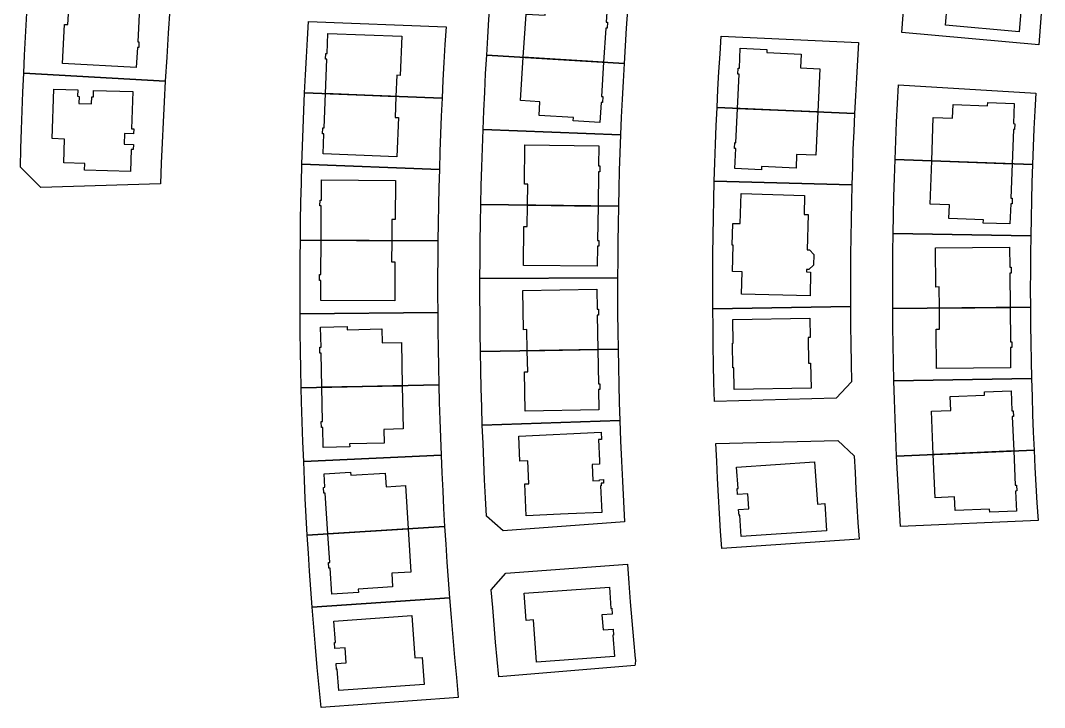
# Model space of a CAD drawing. Extents: x 406321 to 406819, y 2905301 to 2905634.
# Drawn here: x 406351.3 to 406544.9, y 2905301.5 to 2905431.4 of the extents above; entities that cross this region are included whole.
import ezdxf

# ---------------------------------------------------------------- set-up
doc = ezdxf.new("R2010")
doc.units = 0
doc.header["$LTSCALE"] = 10
doc.header["$MEASUREMENT"] = 0
for name, color, linetype in [('1A-350-C-1', 7, 'Continuous'), ('1A-350-C-2', 7, 'Continuous'), ('1A-350-T-1', 7, 'Continuous'), ('1A-350-T-2', 7, 'Continuous'), ('1A-450-C-4', 7, 'Continuous'), ('1A-450-T-1', 7, 'Continuous'), ('1A-450-T-4', 7, 'Continuous'), ('1A-500-C-1', 7, 'Continuous'), ('1A-500-C-3', 7, 'Continuous'), ('1A-600-T-1', 7, 'Continuous'), ('lots_with_num', 7, 'Continuous')]:
    doc.layers.add(name, color=color, linetype=linetype)

msp = doc.modelspace()

# ---------------------------------------------------------------- linework, layer by layer
at = {"layer": '1A-350-C-1'}
for points in [[(406413.76, 2905345.38, 0), (406420.27, 2905345.8, 0), (406420.43, 2905343.2, 0), (406424.08, 2905343.44, 0), (406424.6, 2905335.26, 0), (406409.43, 2905334.29, 0), (406408.94, 2905342.01, 0), (406408.69, 2905342, 0), (406408.62, 2905343.1, 0), (406408.87, 2905343.11, 0), (406408.7, 2905345.65, 0), (406413.73, 2905345.98, 0)], [(406425.13, 2905327.09, 0), (406421.49, 2905326.86, 0), (406421.65, 2905324.26, 0), (406415.15, 2905323.84, 0), (406415.19, 2905323.24, 0), (406410.17, 2905322.92, 0), (406409.85, 2905327.82, 0), (406409.6, 2905327.8, 0), (406409.53, 2905328.9, 0), (406409.78, 2905328.92, 0), (406409.43, 2905334.29, 0), (406424.6, 2905335.26, 0)]]:
    msp.add_polyline3d(points, close=True, dxfattribs=at)
at = {"layer": '1A-350-C-2'}
for points in [[(406541.02, 2905440.61, 0), (406540.46, 2905434.14, 0), (406540.71, 2905434.12, 0), (406540.62, 2905433.02, 0), (406540.37, 2905433.04, 0), (406540.04, 2905429.25, 0), (406526.12, 2905430.46, 0), (406526.76, 2905437.83, 0), (406527.38, 2905437.77, 0), (406527.73, 2905441.76, 0)], [(406423.37, 2905428.39, 0), (406423.08, 2905421, 0), (406422.45, 2905421.02, 0), (406422.29, 2905417.03, 0), (406408.96, 2905417.55, 0), (406409.21, 2905424.04, 0), (406408.96, 2905424.05, 0), (406409.01, 2905425.15, 0), (406409.26, 2905425.14, 0), (406409.41, 2905428.94, 0)], [(406422.29, 2905417.03, 0), (406422.14, 2905413.03, 0), (406422.76, 2905413, 0), (406422.47, 2905405.61, 0), (406408.51, 2905406.16, 0), (406408.66, 2905409.96, 0), (406408.41, 2905409.97, 0), (406408.45, 2905411.08, 0), (406408.7, 2905411.07, 0), (406408.96, 2905417.55, 0)], [(406422.19, 2905401.14, 0), (406422.14, 2905393.74, 0), (406421.52, 2905393.74, 0), (406421.49, 2905389.74, 0), (406408.14, 2905389.83, 0), (406408.18, 2905396.32, 0), (406407.93, 2905396.32, 0), (406407.94, 2905397.42, 0), (406408.19, 2905397.42, 0), (406408.21, 2905401.23, 0)], [(406421.49, 2905389.74, 0), (406421.47, 2905385.74, 0), (406422.09, 2905385.74, 0), (406422.05, 2905378.34, 0), (406408.07, 2905378.43, 0), (406408.1, 2905382.23, 0), (406407.85, 2905382.23, 0), (406407.85, 2905383.34, 0), (406408.1, 2905383.34, 0), (406408.14, 2905389.83, 0)], [(406538.27, 2905384.7, 0), (406538.52, 2905384.71, 0), (406538.53, 2905383.6, 0), (406538.28, 2905383.6, 0), (406538.34, 2905377.11, 0), (406524.99, 2905376.99, 0), (406524.95, 2905380.99, 0), (406524.33, 2905380.98, 0), (406524.26, 2905388.38, 0), (406538.23, 2905388.51, 0)], [(406460.31, 2905376.76, 0), (406460.56, 2905376.77, 0), (406460.58, 2905375.66, 0), (406460.33, 2905375.66, 0), (406460.45, 2905369.17, 0), (406447.11, 2905368.92, 0), (406447.03, 2905372.92, 0), (406446.4, 2905372.91, 0), (406446.27, 2905380.31, 0), (406460.24, 2905380.57, 0)], [(406538.4, 2905370.62, 0), (406538.65, 2905370.62, 0), (406538.66, 2905369.52, 0), (406538.41, 2905369.52, 0), (406538.44, 2905365.71, 0), (406524.47, 2905365.58, 0), (406524.4, 2905372.98, 0), (406525.03, 2905372.99, 0), (406524.99, 2905376.99, 0), (406538.34, 2905377.11, 0)], [(406460.57, 2905362.68, 0), (406460.82, 2905362.69, 0), (406460.84, 2905361.58, 0), (406460.59, 2905361.58, 0), (406460.66, 2905357.77, 0), (406446.69, 2905357.51, 0), (406446.55, 2905364.91, 0), (406447.18, 2905364.92, 0), (406447.11, 2905368.92, 0), (406460.45, 2905369.17, 0)]]:
    msp.add_polyline3d(points, close=True, dxfattribs=at)
at = {"layer": '1A-350-T-1'}
for points in [[(406462.24, 2905434.83, 0), (406462, 2905431.04, 0), (406462.25, 2905431.03, 0), (406462.18, 2905429.92, 0), (406461.93, 2905429.94, 0), (406461.53, 2905423.46, 0), (406446.36, 2905424.41, 0), (406446.87, 2905432.59, 0), (406450.51, 2905432.36, 0), (406450.68, 2905434.95, 0), (406457.18, 2905434.55, 0), (406457.22, 2905435.15, 0)], [(406492.39, 2905425.91, 0), (406492.36, 2905425.31, 0), (406498.87, 2905425.01, 0), (406498.75, 2905422.42, 0), (406502.4, 2905422.25, 0), (406502.03, 2905414.07, 0), (406486.84, 2905414.76, 0), (406487.14, 2905421.24, 0), (406486.89, 2905421.25, 0), (406486.94, 2905422.36, 0), (406487.19, 2905422.34, 0), (406487.36, 2905426.14, 0)], [(406461.53, 2905423.46, 0), (406461.12, 2905416.99, 0), (406461.37, 2905416.97, 0), (406461.3, 2905415.87, 0), (406461.05, 2905415.88, 0), (406460.82, 2905412.09, 0), (406455.79, 2905412.41, 0), (406455.83, 2905413.01, 0), (406449.33, 2905413.42, 0), (406449.49, 2905416.01, 0), (406445.85, 2905416.24, 0), (406446.36, 2905424.41, 0)], [(406539.14, 2905415.66, 0), (406539, 2905411.87, 0), (406539.25, 2905411.86, 0), (406539.21, 2905410.76, 0), (406538.96, 2905410.77, 0), (406538.73, 2905404.28, 0), (406523.54, 2905404.82, 0), (406523.83, 2905413.01, 0), (406527.48, 2905412.88, 0), (406527.57, 2905415.48, 0), (406534.08, 2905415.24, 0), (406534.11, 2905415.84, 0)], [(406502.03, 2905414.07, 0), (406501.66, 2905405.89, 0), (406498.01, 2905406.05, 0), (406497.89, 2905403.46, 0), (406491.39, 2905403.75, 0), (406491.36, 2905403.15, 0), (406486.33, 2905403.38, 0), (406486.5, 2905407.17, 0), (406486.25, 2905407.18, 0), (406486.3, 2905408.28, 0), (406486.55, 2905408.27, 0), (406486.84, 2905414.76, 0)], [(406538.73, 2905404.28, 0), (406538.5, 2905397.79, 0), (406538.75, 2905397.79, 0), (406538.71, 2905396.68, 0), (406538.46, 2905396.69, 0), (406538.33, 2905392.9, 0), (406533.29, 2905393.08, 0), (406533.32, 2905393.68, 0), (406526.8, 2905393.91, 0), (406526.9, 2905396.51, 0), (406523.25, 2905396.64, 0), (406523.54, 2905404.82, 0)], [(406413.1, 2905372.9, 0), (406419.61, 2905373.04, 0), (406419.66, 2905370.44, 0), (406423.31, 2905370.51, 0), (406423.48, 2905362.32, 0), (406408.29, 2905362.01, 0), (406408.15, 2905368.5, 0), (406407.9, 2905368.49, 0), (406407.88, 2905369.6, 0), (406408.13, 2905369.6, 0), (406408.05, 2905373.4, 0), (406413.08, 2905373.5, 0)], [(406423.65, 2905354.14, 0), (406420, 2905354.06, 0), (406420.06, 2905351.46, 0), (406413.54, 2905351.33, 0), (406413.56, 2905350.73, 0), (406408.52, 2905350.62, 0), (406408.44, 2905354.42, 0), (406408.19, 2905354.41, 0), (406408.17, 2905355.52, 0), (406408.42, 2905355.52, 0), (406408.29, 2905362.01, 0), (406423.48, 2905362.32, 0)], [(406538.69, 2905357.57, 0), (406538.94, 2905357.58, 0), (406538.99, 2905356.48, 0), (406538.74, 2905356.47, 0), (406539.03, 2905349.98, 0), (406523.84, 2905349.3, 0), (406523.48, 2905357.48, 0), (406527.12, 2905357.65, 0), (406527.01, 2905360.25, 0), (406533.52, 2905360.54, 0), (406533.49, 2905361.14, 0), (406538.52, 2905361.36, 0)], [(406539.32, 2905343.5, 0), (406539.57, 2905343.51, 0), (406539.62, 2905342.41, 0), (406539.37, 2905342.4, 0), (406539.54, 2905338.6, 0), (406534.51, 2905338.38, 0), (406534.48, 2905338.98, 0), (406527.97, 2905338.69, 0), (406527.86, 2905341.28, 0), (406524.21, 2905341.12, 0), (406523.84, 2905349.3, 0), (406539.03, 2905349.98, 0)]]:
    msp.add_polyline3d(points, close=True, dxfattribs=at)
at = {"layer": '1A-350-T-2'}
for points in [[(406373.84, 2905433.84, 0), (406373.48, 2905427.36, 0), (406373.73, 2905427.35, 0), (406373.67, 2905426.24, 0), (406373.42, 2905426.26, 0), (406373.21, 2905422.46, 0), (406359.25, 2905423.24, 0), (406359.67, 2905430.63, 0), (406360.29, 2905430.59, 0), (406360.52, 2905434.59, 0)], [(406460.61, 2905407.69, 0), (406460.57, 2905403.88, 0), (406460.82, 2905403.88, 0), (406460.8, 2905402.77, 0), (406460.55, 2905402.78, 0), (406460.48, 2905396.29, 0), (406447.13, 2905396.44, 0), (406447.18, 2905400.44, 0), (406446.55, 2905400.45, 0), (406446.64, 2905407.85, 0)], [(406460.48, 2905396.29, 0), (406460.4, 2905389.8, 0), (406460.65, 2905389.79, 0), (406460.64, 2905388.69, 0), (406460.39, 2905388.69, 0), (406460.34, 2905384.89, 0), (406446.37, 2905385.05, 0), (406446.46, 2905392.45, 0), (406447.08, 2905392.44, 0), (406447.13, 2905396.44, 0)]]:
    msp.add_polyline3d(points, close=True, dxfattribs=at)
at = {"layer": '1A-450-C-4'}
for points in [[(406501.93, 2905339.93, 0), (406503.33, 2905340.03, 0), (406503.68, 2905334.9, 0), (406487.55, 2905333.79, 0), (406487.27, 2905337.82, 0), (406487.12, 2905337.8, 0), (406487.05, 2905338.91, 0), (406488.98, 2905339.04, 0), (406488.78, 2905341.89, 0), (406486.85, 2905341.76, 0), (406486.78, 2905342.87, 0), (406486.93, 2905342.88, 0), (406486.65, 2905346.93, 0), (406501.38, 2905347.94, 0)], [(406425.86, 2905310.85, 0), (406427.26, 2905310.95, 0), (406427.62, 2905305.82, 0), (406411.49, 2905304.67, 0), (406411.21, 2905308.69, 0), (406411.06, 2905308.68, 0), (406410.98, 2905309.79, 0), (406412.91, 2905309.93, 0), (406412.7, 2905312.78, 0), (406410.77, 2905312.64, 0), (406410.7, 2905313.75, 0), (406410.85, 2905313.76, 0), (406410.56, 2905317.81, 0), (406425.29, 2905318.85, 0)]]:
    msp.add_polyline3d(points, close=True, dxfattribs=at)
at = {"layer": '1A-450-T-1'}
msp.add_polyline3d([(406500.58, 2905371.43, 0), (406500.18, 2905371.43, 0), (406500.26, 2905366.6, 0), (406500.66, 2905366.61, 0), (406500.75, 2905361.84, 0), (406486.18, 2905361.58, 0), (406486.11, 2905365.72, 0), (406485.96, 2905365.72, 0), (406485.87, 2905370.36, 0), (406486.02, 2905370.36, 0), (406485.95, 2905374.85, 0), (406500.51, 2905375.1, 0)], close=True, dxfattribs=at)
at = {"layer": '1A-450-T-4'}
msp.add_polyline3d([(406462.91, 2905320.22, 0), (406463.06, 2905320.23, 0), (406463.14, 2905319.13, 0), (406461.21, 2905318.98, 0), (406461.42, 2905316.14, 0), (406463.35, 2905316.28, 0), (406463.43, 2905315.17, 0), (406463.28, 2905315.16, 0), (406463.58, 2905311.11, 0), (406448.85, 2905310.03, 0), (406448.26, 2905318.03, 0), (406446.87, 2905317.93, 0), (406446.49, 2905323.06, 0), (406462.62, 2905324.25, 0)], close=True, dxfattribs=at)
at = {"layer": '1A-500-C-1'}
msp.add_polyline3d([(406461.14, 2905352.15, 0), (406460.54, 2905352.13, 0), (406460.73, 2905348.1, 0), (406460.76, 2905347.46, 0), (406459.36, 2905347.39, 0), (406459.5, 2905344.34, 0), (406460.75, 2905344.4, 0), (406460.74, 2905344.55, 0), (406461.5, 2905344.59, 0), (406461.53, 2905343.89, 0), (406461.08, 2905343.87, 0), (406461.1, 2905343.37, 0), (406460.95, 2905343.36, 0), (406461.19, 2905338.37, 0), (406454.83, 2905338.07, 0), (406453.4, 2905338, 0), (406446.9, 2905337.69, 0), (406446.62, 2905343.74, 0), (406447.42, 2905343.77, 0), (406447.21, 2905348.12, 0), (406445.71, 2905348.05, 0), (406445.49, 2905352.79, 0), (406461.07, 2905353.53, 0)], close=True, dxfattribs=at)
at = {"layer": '1A-500-C-3'}
msp.add_polyline3d([(406362.16, 2905418.24, 0), (406362.12, 2905417.04, 0), (406362.42, 2905417.03, 0), (406362.38, 2905415.68, 0), (406364.78, 2905415.61, 0), (406364.82, 2905416.96, 0), (406365.12, 2905416.95, 0), (406365.15, 2905418.15, 0), (406372.55, 2905417.94, 0), (406372.34, 2905410.89, 0), (406372.74, 2905410.88, 0), (406372.72, 2905409.93, 0), (406370.97, 2905409.98, 0), (406370.91, 2905407.98, 0), (406372.66, 2905407.93, 0), (406372.63, 2905406.98, 0), (406372.23, 2905406.99, 0), (406372.11, 2905402.79, 0), (406363.46, 2905403.05, 0), (406363.5, 2905404.35, 0), (406359.5, 2905404.46, 0), (406359.63, 2905408.96, 0), (406357.33, 2905409.03, 0), (406357.61, 2905418.38, 0)], close=True, dxfattribs=at)
at = {"layer": '1A-600-T-1'}
msp.add_polyline3d([(406499.52, 2905398.29, 0), (406499.42, 2905394.69, 0), (406500.17, 2905394.67, 0), (406499.99, 2905387.99, 0), (406500.44, 2905387.98, 0), (406501.25, 2905387.13, 0), (406501.19, 2905385.11, 0), (406500.34, 2905384.31, 0), (406499.88, 2905384.32, 0), (406499.87, 2905383.82, 0), (406500.66, 2905383.8, 0), (406500.54, 2905379.28, 0), (406487.57, 2905379.65, 0), (406487.69, 2905383.85, 0), (406485.87, 2905383.9, 0), (406486, 2905388.86, 0), (406485.82, 2905388.87, 0), (406485.93, 2905393, 0), (406487.35, 2905392.96, 0), (406487.5, 2905398.63, 0)], close=True, dxfattribs=at)
at = {"layer": 'lots_with_num'}
for points, elevation in [([(406544.56, 2905436.9), (406544.28, 2905433.53), (406544.02, 2905430.15), (406543.77, 2905426.77), (406517.87, 2905429.07), (406518.11, 2905432.43), (406518.38, 2905435.8), (406518.65, 2905439.16), (406518.95, 2905442.52), (406544.85, 2905440.27)], 891), ([(406466.04, 2905433.32), (406465.81, 2905429.95), (406465.59, 2905426.59), (406465.39, 2905423.22), (406439.44, 2905424.84), (406439.64, 2905428.21), (406439.86, 2905431.58), (406440.09, 2905434.95), (406440.34, 2905438.31), (406466.29, 2905436.69)], 842), ([(406379.26, 2905428.97), (406378.97, 2905424.43), (406378.69, 2905419.88), (406351.95, 2905421.38), (406352.11, 2905424.79), (406352.29, 2905428.2), (406352.48, 2905431.62), (406352.69, 2905435.03), (406379.57, 2905433.52)], 917), ([(406431.54, 2905426.8), (406431.34, 2905423.43), (406431.17, 2905420.06), (406431, 2905416.68), (406405.02, 2905417.71), (406405.18, 2905421.08), (406405.36, 2905424.45), (406405.55, 2905427.82), (406405.76, 2905431.19), (406431.75, 2905430.17)], 862), ([(406509.51, 2905423.87), (406509.3, 2905420.5), (406509.12, 2905417.13), (406508.95, 2905413.76), (406482.98, 2905414.94), (406483.14, 2905418.31), (406483.33, 2905421.68), (406483.53, 2905425.05), (406483.74, 2905428.42), (406509.72, 2905427.24)], 890), ([(406465.2, 2905419.85), (406465.03, 2905416.48), (406464.87, 2905413.11), (406464.73, 2905409.73), (406438.76, 2905410.79), (406438.9, 2905414.3), (406439.06, 2905417.82), (406439.24, 2905421.33), (406439.44, 2905424.84), (406465.39, 2905423.22)], 844), ([(406378.48, 2905416.01), (406378.28, 2905412.13), (406378.09, 2905408.26), (406377.92, 2905404.39), (406377.77, 2905400.51), (406355.21, 2905399.78), (406351.33, 2905403.65), (406351.42, 2905407.19), (406351.53, 2905410.74), (406351.66, 2905414.29), (406351.8, 2905417.83), (406351.95, 2905421.38), (406378.69, 2905419.88)], 919), ([(406543.02, 2905414.26), (406542.85, 2905410.89), (406542.71, 2905407.52), (406542.58, 2905404.14), (406516.6, 2905405.07), (406516.73, 2905408.61), (406516.88, 2905412.15), (406517.05, 2905415.69), (406517.24, 2905419.22), (406543.2, 2905417.63)], 893), ([(406430.85, 2905413.31), (406430.72, 2905409.94), (406430.6, 2905406.57), (406430.49, 2905403.2), (406404.51, 2905404.22), (406404.62, 2905407.59), (406404.74, 2905410.96), (406404.87, 2905414.34), (406405.02, 2905417.71), (406431, 2905416.68)], 863), ([(406508.8, 2905410.39), (406508.66, 2905407.02), (406508.54, 2905403.65), (406508.44, 2905400.27), (406482.45, 2905401), (406482.56, 2905404.48), (406482.68, 2905407.97), (406482.82, 2905411.45), (406482.98, 2905414.94), (406508.95, 2905413.76)], 892), ([(406464.61, 2905406.36), (406464.5, 2905402.99), (406464.41, 2905399.61), (406464.33, 2905396.24), (406438.33, 2905396.55), (406438.41, 2905400.11), (406438.51, 2905403.67), (406438.62, 2905407.23), (406438.76, 2905410.79), (406464.73, 2905409.73)], 846), ([(406430.4, 2905399.82), (406430.33, 2905396.44), (406430.26, 2905393.07), (406430.22, 2905389.69), (406404.22, 2905389.85), (406404.27, 2905393.44), (406404.33, 2905397.03), (406404.41, 2905400.63), (406404.51, 2905404.22), (406430.49, 2905403.2)], 864), ([(406542.47, 2905400.77), (406542.38, 2905397.4), (406542.3, 2905394.02), (406542.24, 2905390.65), (406516.24, 2905391.09), (406516.31, 2905394.58), (406516.38, 2905398.08), (406516.48, 2905401.57), (406516.6, 2905405.07), (406542.58, 2905404.14)], 895), ([(406508.36, 2905396.99), (406508.29, 2905393.7), (406508.23, 2905390.42), (406508.2, 2905387.13), (406508.17, 2905383.85), (406508.17, 2905380.56), (406508.18, 2905377.28), (406482.18, 2905376.85), (406482.17, 2905380.3), (406482.17, 2905383.75), (406482.2, 2905387.2), (406482.23, 2905390.65), (406482.29, 2905394.1), (406482.36, 2905397.55), (406482.45, 2905401), (406508.44, 2905400.27)], 894), ([(406464.27, 2905392.87), (406464.22, 2905389.49), (406464.19, 2905386.12), (406464.17, 2905382.74), (406438.17, 2905382.59), (406438.19, 2905386.08), (406438.22, 2905389.57), (406438.27, 2905393.06), (406438.33, 2905396.55), (406464.33, 2905396.24)], 848), ([(406542.2, 2905387.27), (406542.18, 2905383.9), (406542.17, 2905380.52), (406542.18, 2905377.14), (406516.18, 2905376.91), (406516.17, 2905380.45), (406516.17, 2905384), (406516.2, 2905387.54), (406516.24, 2905391.09), (406542.24, 2905390.65)], 897), ([(406430.19, 2905386.32), (406430.17, 2905382.94), (406430.17, 2905379.57), (406430.18, 2905376.19), (406404.18, 2905375.9), (406404.17, 2905379.39), (406404.17, 2905382.87), (406404.19, 2905386.36), (406404.22, 2905389.85), (406430.22, 2905389.69)], 865), ([(406438.26, 2905368.76), (406438.22, 2905372.22), (406438.19, 2905375.68), (406438.17, 2905379.14), (406438.17, 2905382.59), (406464.17, 2905382.74), (406464.17, 2905379.37), (406464.18, 2905375.99), (406464.21, 2905372.62), (406464.26, 2905369.24)], 850), ([(406505.48, 2905359.95), (406482.49, 2905359.36), (406482.39, 2905362.86), (406482.31, 2905366.35), (406482.25, 2905369.85), (406482.21, 2905373.35), (406482.18, 2905376.85), (406508.18, 2905377.28), (406508.2, 2905373.71), (406508.25, 2905370.15), (406508.31, 2905366.59), (406508.4, 2905363.02)], 896), ([(406516.39, 2905363.21), (406516.32, 2905366.63), (406516.25, 2905370.06), (406516.21, 2905373.48), (406516.18, 2905376.91), (406542.18, 2905377.14), (406542.21, 2905373.77), (406542.25, 2905370.4), (406542.31, 2905367.02), (406542.39, 2905363.65)], 899), ([(406404.39, 2905361.93), (406404.32, 2905365.42), (406404.26, 2905368.91), (406404.21, 2905372.41), (406404.18, 2905375.9), (406430.18, 2905376.19), (406430.21, 2905372.76), (406430.25, 2905369.33), (406430.31, 2905365.9), (406430.39, 2905362.47)], 866), ([(406438.61, 2905354.84), (406438.5, 2905358.32), (406438.41, 2905361.8), (406438.33, 2905365.28), (406438.26, 2905368.76), (406464.26, 2905369.24), (406464.32, 2905365.87), (406464.4, 2905362.49), (406464.49, 2905359.12), (406464.6, 2905355.75)], 852), ([(406516.91, 2905348.99), (406516.75, 2905352.54), (406516.61, 2905356.1), (406516.5, 2905359.65), (406516.39, 2905363.21), (406542.39, 2905363.65), (406542.49, 2905360.27), (406542.6, 2905356.9), (406542.73, 2905353.53), (406542.88, 2905350.15)], 900), ([(406404.85, 2905347.96), (406404.7, 2905351.72), (406404.57, 2905355.48), (406404.46, 2905359.24), (406404.39, 2905361.93), (406430.39, 2905362.47), (406430.47, 2905359.15), (406430.57, 2905355.84), (406430.69, 2905352.52), (406430.82, 2905349.2)], 867), ([(406442.56, 2905334.88), (406439.39, 2905337.66), (406439.2, 2905341.09), (406439.03, 2905344.53), (406438.88, 2905347.96), (406438.74, 2905351.4), (406438.61, 2905354.84), (406464.6, 2905355.75), (406464.74, 2905351.91), (406464.9, 2905348.07), (406465.08, 2905344.24), (406465.28, 2905340.4), (406465.5, 2905336.57)], 854), ([(406509.05, 2905345.89), (406509.22, 2905342.74), (406509.4, 2905339.6), (406509.59, 2905336.45), (406509.8, 2905333.31), (406483.86, 2905331.53), (406483.64, 2905334.84), (406483.44, 2905338.14), (406483.25, 2905341.44), (406483.07, 2905344.75), (406482.92, 2905348.06), (406482.77, 2905351.37), (406505.77, 2905351.95), (406508.9, 2905349.03)], 898), ([(406517.66, 2905335.68), (406517.45, 2905339.01), (406517.25, 2905342.33), (406517.07, 2905345.66), (406516.91, 2905348.99), (406542.88, 2905350.15), (406543.05, 2905346.83), (406543.23, 2905343.51), (406543.42, 2905340.18), (406543.64, 2905336.86)], 901), ([(406405.54, 2905334.04), (406405.35, 2905337.52), (406405.16, 2905341), (406405, 2905344.48), (406404.85, 2905347.96), (406430.82, 2905349.2), (406430.96, 2905345.83), (406431.12, 2905342.45), (406431.3, 2905339.08), (406431.49, 2905335.71)], 868), ([(406406.46, 2905320.45), (406406.21, 2905323.85), (406405.97, 2905327.24), (406405.75, 2905330.64), (406405.54, 2905334.04), (406431.49, 2905335.71), (406431.69, 2905332.34), (406431.91, 2905328.97), (406432.15, 2905325.61), (406432.4, 2905322.24)], 869), ([(406467.53, 2905310.45), (406467.53, 2905310.2), (406467.52, 2905309.94), (406467.49, 2905309.68), (406467.44, 2905309.43), (406441.72, 2905307.26), (406441.41, 2905310.54), (406441.12, 2905313.83), (406440.83, 2905317.11), (406440.57, 2905320.4), (406440.31, 2905323.69), (406443.08, 2905326.9), (406466.02, 2905328.59), (406466.29, 2905325.01), (406466.57, 2905321.43), (406466.86, 2905317.86), (406467.18, 2905314.28), (406467.51, 2905310.71)], 856), ([(406408.13, 2905301.47), (406407.76, 2905305.26), (406407.41, 2905309.06), (406407.07, 2905312.85), (406406.76, 2905316.65), (406406.46, 2905320.45), (406432.4, 2905322.24), (406432.7, 2905318.46), (406433.01, 2905314.69), (406433.35, 2905310.91), (406433.7, 2905307.14), (406434.07, 2905303.36)], 870)]:
    msp.add_lwpolyline(points, close=True, dxfattribs=dict(at, elevation=elevation))

doc.saveas('drawing.dxf')
